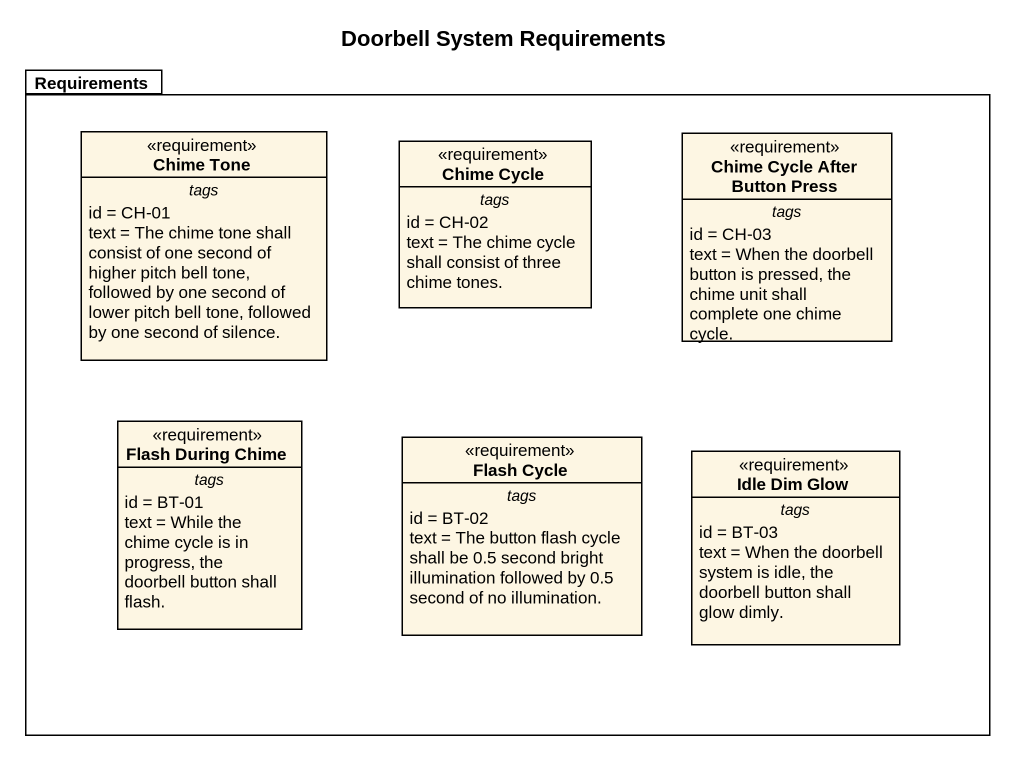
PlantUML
@startuml
title Doorbell System Requirements
hide circle
hide empty members
package Requirements {
  class "Chime Tone" as Chime_Tone <<requirement>> {
    -- tags --
    id = CH-01
    text = The chime tone shall consist of one second of higher pitch bell tone, followed by one second of lower pitch bell tone, followed by one second of silence.
  }
  class "Chime Cycle" as Chime_Cycle <<requirement>> {
    -- tags --
    id = CH-02
    text = The chime cycle shall consist of three chime tones.
  }
  class "Chime Cycle After Button Press" as Chime_Cycle_After_Button <<requirement>> {
    -- tags --
    id = CH-03
    text = When the doorbell button is pressed, the chime unit shall complete one chime cycle.
  }
  class "Flash During Chime" as Flash_During_Chime <<requirement>> {
    -- tags --
    id = BT-01
    text = While the chime cycle is in progress, the doorbell button shall flash.
  }
  class "Flash Cycle" as Flash_Cycle <<requirement>> {
    -- tags --
    id = BT-02
    text = The button flash cycle shall be 0.5 second bright illumination followed by 0.5 second of no illumination.
  }
  class "Idle Dim Glow" as Idle_Dim_Glow <<requirement>> {
    -- tags --
    id = BT-03
    text = When the doorbell system is idle, the doorbell button shall glow dimly.
  }
}
@enduml
